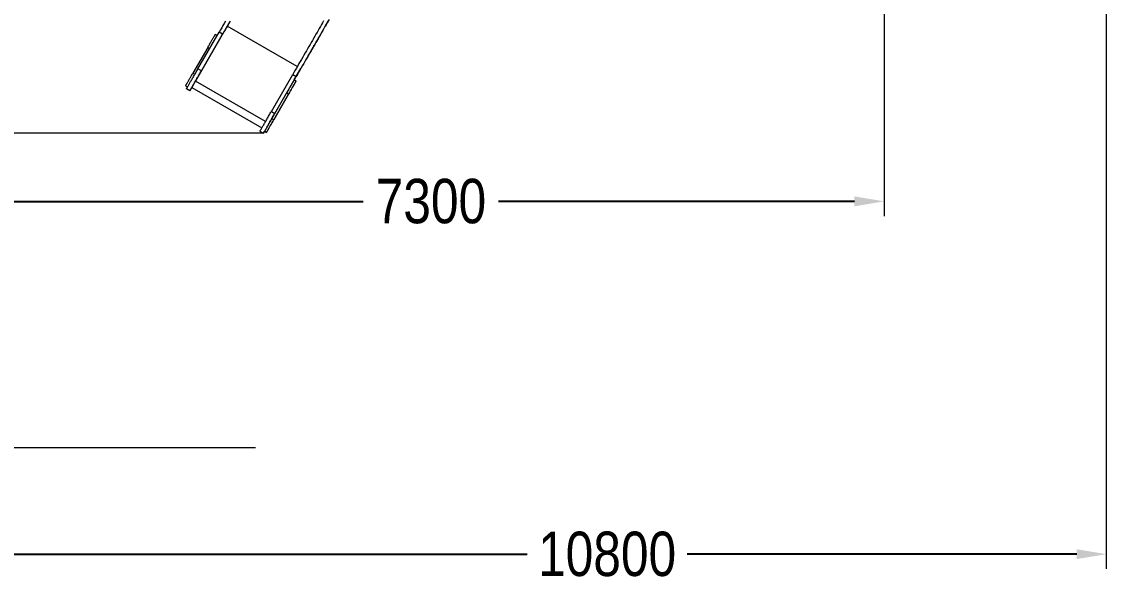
# Model space of a CAD drawing. Header units: millimetres. Extents: x -6431 to 4834, y -6422 to 4807.
# Drawn here: x -2488 to 4834, y -6422 to -2631 of the extents above; entities that cross this region are included whole.
import ezdxf

# ---------------------------------------------------------------- set-up
doc = ezdxf.new("R2010")
doc.units = ezdxf.units.MM
for name, color, linetype in [('DIKOM_ОБЪЕКТ', 7, 'Continuous'), ('DIKOM_РАЗМЕР_ЗОНА', 7, 'Continuous'), ('DIKOM_РАЗМЕР_ОБЪЕКТА', 7, 'Continuous')]:
    doc.layers.add(name, color=color, linetype=linetype)
doc.styles.add('style1', font='arial.ttf', dxfattribs={"width": 0.8})
doc.dimstyles.new('1-50', dxfattribs={"dimtxt": 300, "dimasz": 200, "dimexe": 100, "dimexo": 0, "dimgap": 100, "dimtad": 0, "dimdec": 0, "dimtxsty": 'style1', "dimcen": 0, "dimclrd": 7, "dimclre": 7, "dimadec": 1, "dimazin": 2, "dimtfac": 1, "dimtdec": 0, "dimtmove": 1, "dimatfit": 3, "dimfxl": 0, "dimlwd": 25, "dimlwe": 18, "dimarcsym": 0})

# ---------------------------------------------------------------- blocks, each defined once
blk = doc.blocks.new('*D13')
at = {"layer": 'Defpoints', "color": 0, "transparency": 16777216}
for p in [(-3965.6, 378.4), (3334.4, -1220.4), (3334.4, -3843.4)]:
    blk.add_point(p, dxfattribs=at)
at = {"layer": 'DIKOM_РАЗМЕР_ОБЪЕКТА', "color": 7, "lineweight": 18, "transparency": 16777216}
for p, q in [((-3965.6, 378.4), (-3965.6, -3943.4)), ((3334.4, -1220.4), (3334.4, -3943.4))]:
    blk.add_line(p, q, dxfattribs=at)
at = {"layer": 'DIKOM_РАЗМЕР_ОБЪЕКТА', "color": 7, "lineweight": 25, "transparency": 16777216}
for p, q in [((-3765.6, -3843.4), (-182.1, -3843.4)), ((3134.4, -3843.4), (731.8, -3843.4))]:
    blk.add_line(p, q, dxfattribs=at)
at = {"layer": 'DIKOM_РАЗМЕР_ОБЪЕКТА', "color": 7, "transparency": 16777216}
for points in [[(-3765.6, -3810), (-3765.6, -3876.7), (-3965.6, -3843.4)], [(3134.4, -3810), (3134.4, -3876.7), (3334.4, -3843.4)]]:
    blk.add_solid(points, dxfattribs=at)
at = {"layer": 'DIKOM_РАЗМЕР_ОБЪЕКТА', "color": 0, "transparency": 16777216, "insert": (274.9, -3843.4), "char_height": 300, "attachment_point": 5, "style": 'style1'}
blk.add_mtext('7300', dxfattribs=at)
blk = doc.blocks.new('*D16')
at = {"layer": 'Defpoints', "color": 0, "transparency": 16777216}
for p in [(-5966.6, 409.6), (4834.4, -963.9), (4834.4, -6224.9)]:
    blk.add_point(p, dxfattribs=at)
at = {"layer": 'DIKOM_РАЗМЕР_ЗОНА', "color": 7, "lineweight": 18, "transparency": 16777216}
for p, q in [((-5966.6, 409.6), (-5966.6, -6324.9)), ((4834.4, -963.9), (4834.4, -6324.9))]:
    blk.add_line(p, q, dxfattribs=at)
at = {"layer": 'DIKOM_РАЗМЕР_ЗОНА', "color": 7, "lineweight": 25, "transparency": 16777216}
for p, q in [((-5766.6, -6224.9), (924.4, -6224.9)), ((4634.4, -6224.9), (2004.2, -6224.9))]:
    blk.add_line(p, q, dxfattribs=at)
at = {"layer": 'DIKOM_РАЗМЕР_ЗОНА', "color": 7, "transparency": 16777216}
for points in [[(-5766.6, -6191.5), (-5766.6, -6258.2), (-5966.6, -6224.9)], [(4634.4, -6191.5), (4634.4, -6258.2), (4834.4, -6224.9)]]:
    blk.add_solid(points, dxfattribs=at)
at = {"layer": 'DIKOM_РАЗМЕР_ЗОНА', "color": 0, "transparency": 16777216, "insert": (1464.3, -6224.9), "char_height": 300, "attachment_point": 5, "style": 'style1'}
blk.add_mtext('10800', dxfattribs=at)
blk = doc.blocks.new('*D14')
at = {"layer": 'Defpoints', "color": 0, "transparency": 16777216}
for p in [(-4591.6, 3116.9), (-1009, 3116.9), (-855.7, -3383)]:
    blk.add_point(p, dxfattribs=at)
at = {"layer": 'DIKOM_РАЗМЕР_ОБЪЕКТА', "color": 7, "lineweight": 18, "transparency": 16777216}
for p, q in [((-1009, 3116.9), (-4691.6, 3116.9)), ((-855.7, -3383), (-4691.6, -3383))]:
    blk.add_line(p, q, dxfattribs=at)
at = {"layer": 'DIKOM_РАЗМЕР_ОБЪЕКТА', "color": 7, "lineweight": 25, "transparency": 16777216}
for p, q in [((-4591.6, 2916.9), (-4591.6, 1246.2)), ((-4591.6, -3183), (-4591.6, 329))]:
    blk.add_line(p, q, dxfattribs=at)
at = {"layer": 'DIKOM_РАЗМЕР_ОБЪЕКТА', "color": 7, "transparency": 16777216}
for points in [[(-4624.9, 2916.9), (-4558.3, 2916.9), (-4591.6, 3116.9)], [(-4624.9, -3183), (-4558.3, -3183), (-4591.6, -3383)]]:
    blk.add_solid(points, dxfattribs=at)
at = {"layer": 'DIKOM_РАЗМЕР_ОБЪЕКТА', "color": 0, "transparency": 16777216, "insert": (-4591.6, 787.6), "char_height": 300, "attachment_point": 5, "rotation": 90, "style": 'style1'}
blk.add_mtext('6500', dxfattribs=at)
blk = doc.blocks.new('*D15')
at = {"layer": 'Defpoints', "color": 0, "transparency": 16777216}
for p in [(-6233.6, 4807.3), (-1204.9, 4807.3), (-909.7, -5506.6)]:
    blk.add_point(p, dxfattribs=at)
at = {"layer": 'DIKOM_РАЗМЕР_ЗОНА', "color": 7, "lineweight": 18, "transparency": 16777216}
for p, q in [((-1204.9, 4807.3), (-6333.6, 4807.3)), ((-909.7, -5506.6), (-6333.6, -5506.6))]:
    blk.add_line(p, q, dxfattribs=at)
at = {"layer": 'DIKOM_РАЗМЕР_ЗОНА', "color": 7, "lineweight": 25, "transparency": 16777216}
for p, q in [((-6233.6, 4607.3), (-6233.6, 1218.5)), ((-6233.6, -5306.6), (-6233.6, 138.7))]:
    blk.add_line(p, q, dxfattribs=at)
at = {"layer": 'DIKOM_РАЗМЕР_ЗОНА', "color": 7, "transparency": 16777216}
for points in [[(-6267, 4607.3), (-6200.3, 4607.3), (-6233.6, 4807.3)], [(-6267, -5306.6), (-6200.3, -5306.6), (-6233.6, -5506.6)]]:
    blk.add_solid(points, dxfattribs=at)
at = {"layer": 'DIKOM_РАЗМЕР_ЗОНА', "color": 0, "transparency": 16777216, "insert": (-6233.6, 678.6), "char_height": 300, "attachment_point": 5, "rotation": 90, "style": 'style1'}
blk.add_mtext('10300', dxfattribs=at)

msp = doc.modelspace()

# ---------------------------------------------------------------- linework, layer by layer
at = {"layer": 'DIKOM_ОБЪЕКТ', "color": 7, "linetype": 'Continuous', "lineweight": 15}
for p, q in [((-1100.1, -2660.3), (-1314.8, -3032.3)), ((-1298.1, -2949.3), (-1154.6, -2700.9)), ((-1131.3, -2714.4), (-1154.6, -2700.9)), ((-627.2, -2933.3), (-1100.1, -2660.3)), ((-1274.7, -2962.8), (-1131.3, -2714.4)), ((-1168, -2724), (-1181, -2716.5)), ((-1231.9, -2804.6), (-1331.9, -2977.8)), ((-1231.9, -2804.6), (-1218.9, -2812.1)), ((-1331.9, -2977.8), (-1318.9, -2985.3)), ((-1274.7, -2962.8), (-1298.1, -2949.3)), ((-801.8, -3235.8), (-658.4, -2987.4)), ((-778.5, -3249.3), (-635, -3000.9)), ((-658.4, -2987.4), (-635, -3000.9)), ((-648.4, -3024), (-603.2, -2945.8)), ((-1381, -3062.9), (-1368, -3070.4)), ((-1339.4, -3074.9), (-866.6, -3347.9)), ((-842, -3305.3), (-1314.8, -3032.3)), ((-635.4, -3031.5), (-648.4, -3024)), ((-1351.9, -3096.5), (-1375.3, -3083)), ((-1351.9, -3096.5), (-1375.3, -3083)), ((-1375.3, -3083), (-1375.3, -3083)), ((-1351.9, -3096.5), (-1351.9, -3096.5)), ((-799.2, -3285.3), (-699.3, -3112.1)), ((-786.3, -3292.8), (-686.3, -3119.6)), ((-784.5, -3289.8), (-684.5, -3116.6)), ((-686.3, -3119.6), (-699.3, -3112.1)), ((-801.8, -3235.8), (-778.5, -3249.3)), ((-786.3, -3292.8), (-799.2, -3285.3)), ((-879.1, -3369.5), (-855.7, -3383)), ((-879.1, -3369.5), (-855.7, -3383)), ((-879.1, -3369.5), (-879.1, -3369.5)), ((-855.7, -3383), (-855.7, -3383)), ((-848.4, -3370.4), (-835.4, -3377.9))]:
    msp.add_line(p, q, dxfattribs=at)
at = {"layer": 'DIKOM_ОБЪЕКТ', "color": 7, "linetype": 'Continuous', "lineweight": 15, "flags": 128}
for points in [[(-1112.2, -2627.4), (-1120.7, -2642), (-1129.1, -2656.7), (-1137.6, -2671.4), (-1146.1, -2686.1), (-1154.6, -2700.9)], [(-1080.4, -2626.3), (-1088.8, -2640.9), (-1097.3, -2655.5), (-1105.8, -2670.2), (-1114.2, -2684.9), (-1122.7, -2699.6), (-1131.3, -2714.4)], [(-1081.2, -2627.6), (-1090.6, -2644), (-1100.1, -2660.3)], [(-449.4, -2625.3), (-456.6, -2637.8), (-463.9, -2650.4), (-471.3, -2663.2), (-478.7, -2676.2), (-486.3, -2689.3), (-494, -2702.5), (-501.7, -2715.9), (-509.5, -2729.4), (-517.4, -2743.1), (-525.3, -2756.8), (-533.3, -2770.7), (-541.4, -2784.6), (-549.5, -2798.7), (-557.6, -2812.8), (-565.9, -2827.1), (-574.1, -2841.4), (-582.4, -2855.8), (-590.8, -2870.2), (-599.1, -2884.7), (-607.6, -2899.3), (-616, -2913.9), (-624.4, -2928.5), (-632.9, -2943.2), (-641.4, -2957.9), (-649.9, -2972.6), (-658.4, -2987.4)], [(-418.9, -2626.5), (-426, -2638.8), (-433.2, -2651.3), (-440.5, -2663.9), (-447.9, -2676.7), (-455.4, -2689.7), (-462.9, -2702.8), (-470.6, -2716), (-478.3, -2729.4), (-486.1, -2742.9), (-494, -2756.6), (-501.9, -2770.3), (-509.9, -2784.2), (-518, -2798.1), (-526.1, -2812.2), (-534.3, -2826.3), (-542.5, -2840.6), (-550.7, -2854.9), (-559, -2869.3), (-567.4, -2883.7), (-575.8, -2898.2), (-584.2, -2912.8), (-592.6, -2927.4), (-601.1, -2942), (-609.5, -2956.7), (-618, -2971.4), (-626.5, -2986.1), (-635, -3000.9)], [(-413.2, -2616.7), (-422.3, -2632.4), (-431.4, -2648.2), (-440.6, -2664.1), (-449.9, -2680.2), (-459.2, -2696.3), (-468.5, -2712.5), (-477.9, -2728.8), (-487.4, -2745.2), (-496.9, -2761.6), (-506.4, -2778.1), (-516, -2794.7), (-525.6, -2811.3), (-535.2, -2828), (-544.9, -2844.8), (-554.6, -2861.5), (-564.3, -2878.3), (-574, -2895.2), (-583.7, -2912), (-593.5, -2928.9), (-603.2, -2945.8)], [(-1231.9, -2804.6), (-1228.9, -2799.5), (-1225.9, -2794.4), (-1223, -2789.3), (-1220.1, -2784.2), (-1217.2, -2779.3), (-1214.4, -2774.4), (-1211.6, -2769.6), (-1208.9, -2764.9), (-1206.3, -2760.4), (-1203.8, -2756), (-1201.4, -2751.8), (-1199, -2747.7), (-1196.8, -2743.9), (-1194.7, -2740.3), (-1192.7, -2736.8), (-1190.9, -2733.6), (-1189.2, -2730.7), (-1187.6, -2728), (-1186.2, -2725.6), (-1185, -2723.5), (-1183.9, -2721.6), (-1183, -2720), (-1182.3, -2718.7), (-1181.7, -2717.7), (-1181.3, -2717), (-1181.1, -2716.6), (-1181, -2716.5)], [(-554.3, -2861.1), (-554.2, -2860.9), (-554, -2860.5), (-553.6, -2859.8), (-553, -2858.9), (-552.5, -2857.9), (-551.9, -2856.8), (-551.3, -2855.9), (-550.9, -2855.1), (-550.5, -2854.5), (-550.3, -2854.2), (-550.3, -2854.2), (-550.5, -2854.5), (-550.9, -2855.1), (-551.3, -2855.9), (-551.9, -2856.8), (-552.5, -2857.9), (-553, -2858.9), (-553.6, -2859.8), (-554, -2860.5), (-554.2, -2860.9), (-554.3, -2861.1)], [(-514.8, -2792.6), (-514.7, -2792.5), (-514.5, -2792), (-514.1, -2791.3), (-513.5, -2790.4), (-513, -2789.4), (-512.4, -2788.4), (-511.8, -2787.4), (-511.3, -2786.6), (-511, -2786.1), (-510.8, -2785.8), (-510.8, -2785.8), (-511, -2786.1), (-511.3, -2786.6), (-511.8, -2787.4), (-512.4, -2788.4), (-513, -2789.4), (-513.5, -2790.4), (-514.1, -2791.3), (-514.5, -2792), (-514.7, -2792.5), (-514.8, -2792.6)], [(-1381, -3062.9), (-1381, -3062.9), (-1380.9, -3062.7), (-1380.6, -3062.2), (-1380.1, -3061.3), (-1379.4, -3060.2), (-1378.6, -3058.8), (-1377.6, -3057.1), (-1376.5, -3055.1), (-1375.2, -3052.9), (-1373.7, -3050.3), (-1372.1, -3047.5), (-1370.4, -3044.5), (-1368.5, -3041.2), (-1366.4, -3037.7), (-1364.3, -3034), (-1362, -3030), (-1359.6, -3025.9), (-1357.2, -3021.6), (-1354.6, -3017.2), (-1351.9, -3012.6), (-1349.2, -3007.9), (-1346.4, -3003), (-1343.6, -2998.1), (-1340.7, -2993.1), (-1337.8, -2988), (-1334.8, -2982.9), (-1331.9, -2977.8)], [(-1375.3, -3083), (-1375.2, -3082.9), (-1374.9, -3082.4), (-1374.5, -3081.6), (-1373.8, -3080.5), (-1373, -3079.1), (-1372, -3077.3), (-1370.8, -3075.3), (-1369.5, -3072.9), (-1367.9, -3070.3), (-1366.2, -3067.4), (-1364.4, -3064.2), (-1362.4, -3060.7), (-1360.2, -3056.9), (-1357.9, -3052.9), (-1355.4, -3048.6), (-1352.8, -3044.1), (-1350.1, -3039.4), (-1347.2, -3034.5), (-1344.3, -3029.3), (-1341.2, -3023.9), (-1338, -3018.4), (-1334.7, -3012.7), (-1331.3, -3006.8), (-1327.8, -3000.8), (-1324.3, -2994.7), (-1320.7, -2988.4), (-1317, -2982.1), (-1313.3, -2975.6), (-1309.5, -2969.1), (-1305.7, -2962.5), (-1301.9, -2955.9), (-1298.1, -2949.3)], [(-1351.9, -3096.5), (-1351.8, -3096.4), (-1351.5, -3095.9), (-1351.1, -3095.1), (-1350.4, -3094), (-1349.6, -3092.6), (-1348.6, -3090.8), (-1347.4, -3088.8), (-1346.1, -3086.4), (-1344.6, -3083.8), (-1342.9, -3080.9), (-1341, -3077.7), (-1339, -3074.2), (-1336.8, -3070.4), (-1334.5, -3066.4), (-1332, -3062.1), (-1329.4, -3057.6), (-1326.7, -3052.9), (-1323.9, -3048), (-1320.9, -3042.8), (-1317.8, -3037.4), (-1314.6, -3031.9), (-1311.3, -3026.2), (-1307.9, -3020.3), (-1304.4, -3014.3), (-1300.9, -3008.2), (-1297.3, -3001.9), (-1293.6, -2995.6), (-1289.9, -2989.1), (-1286.1, -2982.6), (-1282.3, -2976), (-1278.5, -2969.4), (-1274.7, -2962.8)], [(-1339.4, -3074.9), (-1341.3, -3078.1), (-1343.1, -3081.2), (-1344.7, -3084.1), (-1346.2, -3086.6), (-1347.5, -3088.9), (-1348.7, -3090.9), (-1349.6, -3092.6), (-1350.5, -3094), (-1351.1, -3095.1), (-1351.5, -3095.9), (-1351.8, -3096.4), (-1351.9, -3096.5)], [(-1314.8, -3032.3), (-1316.9, -3036), (-1319, -3039.6), (-1321.1, -3043.2), (-1323.1, -3046.6), (-1325, -3050), (-1326.9, -3053.3), (-1328.7, -3056.3), (-1330.4, -3059.2), (-1331.9, -3062), (-1333.4, -3064.5), (-1334.7, -3066.7), (-1335.8, -3068.7), (-1336.9, -3070.5), (-1337.7, -3071.9), (-1338.4, -3073.1), (-1338.9, -3074), (-1339.2, -3074.6), (-1339.4, -3074.9), (-1339.4, -3074.9)], [(-648.4, -3024), (-648.5, -3024.1), (-648.7, -3024.5), (-649.1, -3025.2), (-649.7, -3026.2), (-650.4, -3027.5), (-651.3, -3029.1), (-652.4, -3031), (-653.6, -3033.1), (-655, -3035.5), (-656.6, -3038.2), (-658.3, -3041.1), (-660.1, -3044.3), (-662.1, -3047.8), (-664.2, -3051.4), (-666.4, -3055.2), (-668.7, -3059.3), (-671.2, -3063.5), (-673.7, -3067.9), (-676.3, -3072.4), (-679, -3077.1), (-681.8, -3081.9), (-684.6, -3086.8), (-687.5, -3091.7), (-690.4, -3096.8), (-693.3, -3101.9), (-696.3, -3107), (-699.3, -3112.1)], [(-684.5, -3116.6), (-681.6, -3111.5), (-678.6, -3106.4), (-675.7, -3101.3), (-672.8, -3096.3), (-670, -3091.4), (-667.2, -3086.6), (-664.5, -3081.8), (-661.8, -3077.3), (-659.2, -3072.8), (-656.8, -3068.5), (-654.4, -3064.4), (-652.1, -3060.5), (-650, -3056.7), (-647.9, -3053.2), (-646, -3049.9), (-644.3, -3046.9), (-642.7, -3044.1), (-641.2, -3041.6), (-639.9, -3039.3), (-638.8, -3037.3), (-637.8, -3035.6), (-637, -3034.2), (-636.3, -3033.1), (-635.8, -3032.3), (-635.5, -3031.7), (-635.4, -3031.5), (-635.5, -3031.6), (-635.7, -3032), (-636.1, -3032.7), (-636.7, -3033.7), (-637.4, -3035), (-638.3, -3036.6), (-639.4, -3038.5), (-640.6, -3040.6), (-642, -3043), (-643.6, -3045.7), (-645.3, -3048.6), (-647.1, -3051.8), (-649.1, -3055.3), (-651.2, -3058.9), (-653.4, -3062.7), (-655.8, -3066.8), (-658.2, -3071), (-660.7, -3075.4), (-663.3, -3079.9), (-666, -3084.6), (-668.8, -3089.4), (-671.6, -3094.3), (-674.5, -3099.2), (-677.4, -3104.3), (-680.4, -3109.4), (-683.3, -3114.5), (-686.3, -3119.6)], [(-683.4, -3114.7), (-683.5, -3114.8), (-683.8, -3115.3), (-684.2, -3116), (-684.7, -3116.9), (-685.3, -3117.9), (-685.9, -3119), (-686.4, -3119.9), (-686.9, -3120.7), (-687.2, -3121.3), (-687.4, -3121.6), (-687.4, -3121.5), (-687.2, -3121.2), (-686.8, -3120.6), (-686.4, -3119.8), (-685.8, -3118.8), (-685.2, -3117.8), (-684.6, -3116.8), (-684.1, -3115.9), (-683.7, -3115.2), (-683.5, -3114.8), (-683.4, -3114.7)], [(-879.1, -3369.5), (-879, -3369.4), (-878.7, -3368.9), (-878.2, -3368.1), (-877.6, -3367), (-876.8, -3365.6), (-875.8, -3363.8), (-874.6, -3361.8), (-873.2, -3359.4), (-871.7, -3356.8), (-870, -3353.9), (-868.2, -3350.7), (-866.1, -3347.2), (-864, -3343.4), (-861.7, -3339.4), (-859.2, -3335.1), (-856.6, -3330.6), (-853.9, -3325.9), (-851, -3321), (-848, -3315.8), (-844.9, -3310.4), (-841.7, -3304.9), (-838.4, -3299.2), (-835.1, -3293.3), (-831.6, -3287.3), (-828, -3281.2), (-824.4, -3274.9), (-820.8, -3268.6), (-817, -3262.1), (-813.3, -3255.6), (-809.5, -3249), (-805.7, -3242.4), (-801.8, -3235.8)], [(-855.7, -3383), (-855.6, -3382.9), (-855.3, -3382.4), (-854.8, -3381.6), (-854.2, -3380.5), (-853.4, -3379.1), (-852.4, -3377.3), (-851.2, -3375.3), (-849.8, -3372.9), (-848.3, -3370.3), (-846.6, -3367.4), (-844.8, -3364.2), (-842.8, -3360.7), (-840.6, -3356.9), (-838.3, -3352.9), (-835.8, -3348.6), (-833.2, -3344.1), (-830.5, -3339.4), (-827.6, -3334.5), (-824.6, -3329.3), (-821.6, -3323.9), (-818.4, -3318.4), (-815.1, -3312.7), (-811.7, -3306.8), (-808.2, -3300.8), (-804.7, -3294.7), (-801, -3288.4), (-797.4, -3282.1), (-793.7, -3275.6), (-789.9, -3269.1), (-786.1, -3262.5), (-782.3, -3255.9), (-778.5, -3249.3)], [(-799.2, -3285.3), (-802.2, -3290.4), (-805.2, -3295.5), (-808.1, -3300.6), (-811, -3305.6), (-813.8, -3310.5), (-816.6, -3315.4), (-819.3, -3320.1), (-822, -3324.7), (-824.6, -3329.1), (-827, -3333.4), (-829.4, -3337.5), (-831.7, -3341.5), (-833.8, -3345.2), (-835.9, -3348.7), (-837.7, -3352), (-839.5, -3355), (-841.1, -3357.8), (-842.6, -3360.4), (-843.9, -3362.6), (-845, -3364.6), (-846, -3366.3), (-846.8, -3367.7), (-847.5, -3368.8), (-848, -3369.7), (-848.3, -3370.2), (-848.4, -3370.4), (-848.4, -3370.4)], [(-786.3, -3292.8), (-789.2, -3297.9), (-792.2, -3303), (-795.1, -3308.1), (-798, -3313.1), (-800.8, -3318), (-803.6, -3322.9), (-806.3, -3327.6), (-809, -3332.2), (-811.6, -3336.6), (-814, -3340.9), (-816.4, -3345), (-818.7, -3349), (-820.8, -3352.7), (-822.9, -3356.2), (-824.8, -3359.5), (-826.5, -3362.5), (-828.1, -3365.3), (-829.6, -3367.9), (-830.9, -3370.1), (-832, -3372.1), (-833, -3373.8), (-833.8, -3375.2), (-834.5, -3376.3), (-835, -3377.2), (-835.3, -3377.7), (-835.4, -3377.9), (-835.3, -3377.8), (-835.1, -3377.4), (-834.7, -3376.7), (-834.1, -3375.7), (-833.4, -3374.4), (-832.5, -3372.9), (-831.4, -3371), (-830.2, -3368.8), (-828.8, -3366.4), (-827.2, -3363.7), (-825.5, -3360.8), (-823.7, -3357.6), (-821.7, -3354.2), (-819.6, -3350.5), (-817.4, -3346.7), (-815, -3342.7), (-812.6, -3338.4), (-810.1, -3334), (-807.4, -3329.5), (-804.8, -3324.8), (-802, -3320.1), (-799.2, -3315.2), (-796.3, -3310.2), (-793.4, -3305.1), (-790.4, -3300.1), (-787.5, -3294.9), (-784.5, -3289.8)], [(-783.4, -3287.8), (-783.5, -3288), (-783.8, -3288.5), (-784.2, -3289.2), (-784.7, -3290.1), (-785.3, -3291.1), (-785.9, -3292.1), (-786.4, -3293.1), (-786.9, -3293.9), (-787.2, -3294.5), (-787.4, -3294.7), (-787.4, -3294.7), (-787.2, -3294.4), (-786.8, -3293.8), (-786.4, -3293), (-785.8, -3292), (-785.2, -3291), (-784.6, -3290), (-784.1, -3289.1), (-783.7, -3288.4), (-783.5, -3288), (-783.4, -3287.8)], [(-848.4, -3370.4), (-848.5, -3370.6), (-849.9, -3373.1), (-851.3, -3375.4), (-852.4, -3377.4), (-853.4, -3379.1), (-854.2, -3380.5), (-854.9, -3381.6), (-855.3, -3382.4), (-855.6, -3382.9), (-855.7, -3383)]]:
    msp.add_lwpolyline(points, dxfattribs=at)

# ---------------------------------------------------------------- dimensions: what is measured, and where the dimension line sits
at = {"layer": 'DIKOM_РАЗМЕР_ЗОНА'}
dim = msp.add_linear_dim(base=(-6233.6, 4807.3), p1=(-909.7, -5506.6), p2=(-1204.9, 4807.3), angle=90, text='10300', dimstyle='1-50', override={"dimscale": 1, "dimtix": 0, "dimtofl": 1, "dimtmove": 1, "dimatfit": 3}, dxfattribs=at)
dim.commit()
dim.dimension.update_dxf_attribs({"geometry": '*D15', "text_midpoint": (-6233.6, 678.6), "dimtype": 160})
dim = msp.add_linear_dim(base=(4834.4, -6224.9), p1=(-5966.6, 409.6), p2=(4834.4, -963.9), text='10800', dimstyle='1-50', override={"dimscale": 1, "dimtix": 0, "dimtofl": 1, "dimtmove": 1, "dimatfit": 3}, dxfattribs=at)
dim.commit()
dim.dimension.update_dxf_attribs({"geometry": '*D16', "text_midpoint": (1464.3, -6224.9), "dimtype": 160})
at = {"layer": 'DIKOM_РАЗМЕР_ОБЪЕКТА'}
dim = msp.add_linear_dim(base=(-4591.6, 3116.9), p1=(-855.7, -3383), p2=(-1009, 3116.9), angle=90, dimstyle='1-50', override={"dimscale": 1, "dimtix": 0, "dimtofl": 1, "dimtmove": 1, "dimatfit": 3}, dxfattribs=at)
dim.commit()
dim.dimension.update_dxf_attribs({"geometry": '*D14', "text_midpoint": (-4591.6, 787.6), "dimtype": 160})
dim = msp.add_linear_dim(base=(3334.4, -3843.4), p1=(-3965.6, 378.4), p2=(3334.4, -1220.4), dimstyle='1-50', override={"dimscale": 1, "dimtix": 0, "dimtofl": 1, "dimtmove": 1, "dimatfit": 3}, dxfattribs=at)
dim.commit()
dim.dimension.update_dxf_attribs({"geometry": '*D13', "text_midpoint": (274.9, -3843.4), "dimtype": 160})

doc.saveas('drawing.dxf')
